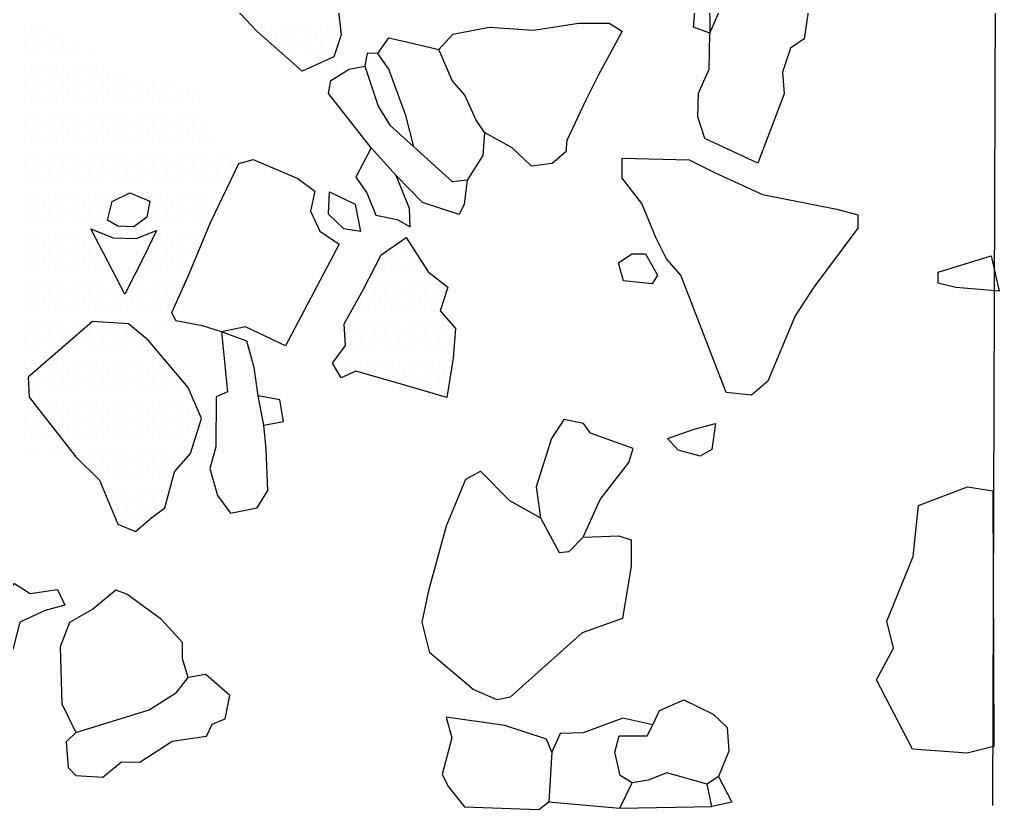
# Model space of a CAD drawing. Header units: metres. Extents: x 1.06 to 3.38, y -16.6 to -13.18.
# Drawn here: x 2.088 to 3.331, y -16.605 to -15.606 of the extents above; entities that cross this region are included whole.
import ezdxf

# ---------------------------------------------------------------- set-up
doc = ezdxf.new("R2010")
doc.units = ezdxf.units.M
doc.header["$LTSCALE"] = 25
doc.header["$MEASUREMENT"] = 0
doc.linetypes.add('STRICHPUNKTX2', pattern=[2, 1, -0.5, 0, -0.5])
doc.layers.get('0').update_dxf_attribs({"linetype": 'CONTINUOUS'})
for name, color, linetype in [('GRABUNGSGRENZE', 3, 'STRICHPUNKTX2'), ('STEINE', 4, 'CONTINUOUS'), ('STEINESCHRAFF', 4, 'CONTINUOUS')]:
    doc.layers.add(name, color=color, linetype=linetype)

# ---------------------------------------------------------------- blocks, each defined once
blk = doc.blocks.new('*X1')
at = {"color": 0}
for p, q in [((209.375, -1561.25), (209.375, -1561.25)), ((210.625, -1561.25), (210.625, -1561.25)), ((211.875, -1561.25), (211.875, -1561.25)), ((210, -1562.5), (210, -1562.5)), ((211.25, -1562.5), (211.25, -1562.5)), ((212.5, -1562.5), (212.5, -1562.5)), ((213.75, -1562.5), (213.75, -1562.5)), ((209.375, -1563.75), (209.375, -1563.75)), ((210.625, -1563.75), (210.625, -1563.75)), ((211.875, -1563.75), (211.875, -1563.75)), ((213.125, -1563.75), (213.125, -1563.75)), ((214.375, -1563.75), (214.375, -1563.75)), ((215.625, -1563.75), (215.625, -1563.75)), ((210, -1565), (210, -1565)), ((211.25, -1565), (211.25, -1565)), ((212.5, -1565), (212.5, -1565)), ((213.75, -1565), (213.75, -1565)), ((215, -1565), (215, -1565)), ((216.25, -1565), (216.25, -1565)), ((217.5, -1565), (217.5, -1565)), ((209.375, -1566.25), (209.375, -1566.25)), ((210.625, -1566.25), (210.625, -1566.25)), ((211.875, -1566.25), (211.875, -1566.25)), ((213.125, -1566.25), (213.125, -1566.25)), ((214.375, -1566.25), (214.375, -1566.25)), ((215.625, -1566.25), (215.625, -1566.25)), ((216.875, -1566.25), (216.875, -1566.25)), ((218.125, -1566.25), (218.125, -1566.25)), ((219.375, -1566.25), (219.375, -1566.25)), ((210, -1567.5), (210, -1567.5)), ((211.25, -1567.5), (211.25, -1567.5)), ((212.5, -1567.5), (212.5, -1567.5)), ((213.75, -1567.5), (213.75, -1567.5)), ((215, -1567.5), (215, -1567.5)), ((216.25, -1567.5), (216.25, -1567.5)), ((217.5, -1567.5), (217.5, -1567.5)), ((218.75, -1567.5), (218.75, -1567.5)), ((220, -1567.5), (220, -1567.5)), ((221.25, -1567.5), (221.25, -1567.5)), ((222.5, -1567.5), (222.5, -1567.5)), ((209.375, -1568.75), (209.375, -1568.75)), ((210.625, -1568.75), (210.625, -1568.75)), ((211.875, -1568.75), (211.875, -1568.75)), ((213.125, -1568.75), (213.125, -1568.75)), ((214.375, -1568.75), (214.375, -1568.75)), ((215.625, -1568.75), (215.625, -1568.75)), ((216.875, -1568.75), (216.875, -1568.75)), ((218.125, -1568.75), (218.125, -1568.75)), ((219.375, -1568.75), (219.375, -1568.75)), ((220.625, -1568.75), (220.625, -1568.75)), ((221.875, -1568.75), (221.875, -1568.75)), ((223.125, -1568.75), (223.125, -1568.75)), ((224.375, -1568.75), (224.375, -1568.75)), ((225.625, -1568.75), (225.625, -1568.75)), ((226.875, -1568.75), (226.875, -1568.75)), ((228.125, -1568.75), (228.125, -1568.75)), ((210, -1570), (210, -1570)), ((211.25, -1570), (211.25, -1570)), ((212.5, -1570), (212.5, -1570)), ((213.75, -1570), (213.75, -1570)), ((215, -1570), (215, -1570)), ((216.25, -1570), (216.25, -1570)), ((217.5, -1570), (217.5, -1570)), ((218.75, -1570), (218.75, -1570)), ((220, -1570), (220, -1570)), ((221.25, -1570), (221.25, -1570)), ((222.5, -1570), (222.5, -1570)), ((223.75, -1570), (223.75, -1570)), ((225, -1570), (225, -1570)), ((226.25, -1570), (226.25, -1570)), ((227.5, -1570), (227.5, -1570)), ((228.75, -1570), (228.75, -1570)), ((230, -1570), (230, -1570)), ((231.25, -1570), (231.25, -1570)), ((209.375, -1571.25), (209.375, -1571.25)), ((210.625, -1571.25), (210.625, -1571.25)), ((211.875, -1571.25), (211.875, -1571.25)), ((213.125, -1571.25), (213.125, -1571.25)), ((214.375, -1571.25), (214.375, -1571.25)), ((215.625, -1571.25), (215.625, -1571.25)), ((216.875, -1571.25), (216.875, -1571.25)), ((218.125, -1571.25), (218.125, -1571.25)), ((219.375, -1571.25), (219.375, -1571.25)), ((220.625, -1571.25), (220.625, -1571.25)), ((221.875, -1571.25), (221.875, -1571.25)), ((223.125, -1571.25), (223.125, -1571.25)), ((224.375, -1571.25), (224.375, -1571.25)), ((225.625, -1571.25), (225.625, -1571.25)), ((226.875, -1571.25), (226.875, -1571.25)), ((228.125, -1571.25), (228.125, -1571.25)), ((229.375, -1571.25), (229.375, -1571.25)), ((230.625, -1571.25), (230.625, -1571.25)), ((210, -1572.5), (210, -1572.5)), ((211.25, -1572.5), (211.25, -1572.5)), ((212.5, -1572.5), (212.5, -1572.5)), ((213.75, -1572.5), (213.75, -1572.5)), ((215, -1572.5), (215, -1572.5)), ((216.25, -1572.5), (216.25, -1572.5)), ((217.5, -1572.5), (217.5, -1572.5)), ((218.75, -1572.5), (218.75, -1572.5)), ((220, -1572.5), (220, -1572.5)), ((221.25, -1572.5), (221.25, -1572.5)), ((222.5, -1572.5), (222.5, -1572.5)), ((223.75, -1572.5), (223.75, -1572.5)), ((225, -1572.5), (225, -1572.5)), ((226.25, -1572.5), (226.25, -1572.5)), ((227.5, -1572.5), (227.5, -1572.5)), ((228.75, -1572.5), (228.75, -1572.5)), ((230, -1572.5), (230, -1572.5)), ((231.25, -1572.5), (231.25, -1572.5)), ((209.375, -1573.75), (209.375, -1573.75)), ((210.625, -1573.75), (210.625, -1573.75)), ((211.875, -1573.75), (211.875, -1573.75)), ((213.125, -1573.75), (213.125, -1573.75)), ((214.375, -1573.75), (214.375, -1573.75)), ((215.625, -1573.75), (215.625, -1573.75)), ((216.875, -1573.75), (216.875, -1573.75)), ((218.125, -1573.75), (218.125, -1573.75)), ((219.375, -1573.75), (219.375, -1573.75)), ((220.625, -1573.75), (220.625, -1573.75)), ((221.875, -1573.75), (221.875, -1573.75)), ((223.125, -1573.75), (223.125, -1573.75)), ((224.375, -1573.75), (224.375, -1573.75)), ((225.625, -1573.75), (225.625, -1573.75)), ((226.875, -1573.75), (226.875, -1573.75)), ((228.125, -1573.75), (228.125, -1573.75)), ((229.375, -1573.75), (229.375, -1573.75)), ((230.625, -1573.75), (230.625, -1573.75)), ((231.875, -1573.75), (231.875, -1573.75)), ((210, -1575), (210, -1575)), ((211.25, -1575), (211.25, -1575)), ((212.5, -1575), (212.5, -1575)), ((213.75, -1575), (213.75, -1575)), ((215, -1575), (215, -1575)), ((216.25, -1575), (216.25, -1575)), ((217.5, -1575), (217.5, -1575)), ((218.75, -1575), (218.75, -1575)), ((220, -1575), (220, -1575)), ((221.25, -1575), (221.25, -1575)), ((222.5, -1575), (222.5, -1575)), ((223.75, -1575), (223.75, -1575)), ((225, -1575), (225, -1575)), ((226.25, -1575), (226.25, -1575)), ((227.5, -1575), (227.5, -1575)), ((228.75, -1575), (228.75, -1575)), ((230, -1575), (230, -1575)), ((231.25, -1575), (231.25, -1575)), ((232.5, -1575), (232.5, -1575)), ((209.375, -1576.25), (209.375, -1576.25)), ((210.625, -1576.25), (210.625, -1576.25)), ((211.875, -1576.25), (211.875, -1576.25)), ((213.125, -1576.25), (213.125, -1576.25)), ((214.375, -1576.25), (214.375, -1576.25)), ((215.625, -1576.25), (215.625, -1576.25)), ((216.875, -1576.25), (216.875, -1576.25)), ((218.125, -1576.25), (218.125, -1576.25)), ((219.375, -1576.25), (219.375, -1576.25)), ((220.625, -1576.25), (220.625, -1576.25)), ((221.875, -1576.25), (221.875, -1576.25)), ((223.125, -1576.25), (223.125, -1576.25)), ((224.375, -1576.25), (224.375, -1576.25)), ((225.625, -1576.25), (225.625, -1576.25)), ((226.875, -1576.25), (226.875, -1576.25)), ((228.125, -1576.25), (228.125, -1576.25)), ((229.375, -1576.25), (229.375, -1576.25)), ((230.625, -1576.25), (230.625, -1576.25)), ((231.875, -1576.25), (231.875, -1576.25)), ((233.125, -1576.25), (233.125, -1576.25)), ((210, -1577.5), (210, -1577.5)), ((211.25, -1577.5), (211.25, -1577.5)), ((212.5, -1577.5), (212.5, -1577.5)), ((213.75, -1577.5), (213.75, -1577.5)), ((215, -1577.5), (215, -1577.5)), ((216.25, -1577.5), (216.25, -1577.5)), ((217.5, -1577.5), (217.5, -1577.5)), ((218.75, -1577.5), (218.75, -1577.5)), ((220, -1577.5), (220, -1577.5)), ((221.25, -1577.5), (221.25, -1577.5)), ((222.5, -1577.5), (222.5, -1577.5)), ((223.75, -1577.5), (223.75, -1577.5)), ((225, -1577.5), (225, -1577.5)), ((226.25, -1577.5), (226.25, -1577.5)), ((227.5, -1577.5), (227.5, -1577.5)), ((228.75, -1577.5), (228.75, -1577.5)), ((230, -1577.5), (230, -1577.5)), ((231.25, -1577.5), (231.25, -1577.5)), ((232.5, -1577.5), (232.5, -1577.5)), ((233.75, -1577.5), (233.75, -1577.5)), ((235, -1577.5), (235, -1577.5)), ((209.375, -1578.75), (209.375, -1578.75)), ((210.625, -1578.75), (210.625, -1578.75)), ((211.875, -1578.75), (211.875, -1578.75)), ((213.125, -1578.75), (213.125, -1578.75)), ((214.375, -1578.75), (214.375, -1578.75)), ((215.625, -1578.75), (215.625, -1578.75)), ((216.875, -1578.75), (216.875, -1578.75)), ((218.125, -1578.75), (218.125, -1578.75)), ((219.375, -1578.75), (219.375, -1578.75)), ((220.625, -1578.75), (220.625, -1578.75)), ((221.875, -1578.75), (221.875, -1578.75)), ((223.125, -1578.75), (223.125, -1578.75)), ((224.375, -1578.75), (224.375, -1578.75)), ((225.625, -1578.75), (225.625, -1578.75)), ((226.875, -1578.75), (226.875, -1578.75)), ((228.125, -1578.75), (228.125, -1578.75)), ((229.375, -1578.75), (229.375, -1578.75)), ((230.625, -1578.75), (230.625, -1578.75)), ((231.875, -1578.75), (231.875, -1578.75)), ((233.125, -1578.75), (233.125, -1578.75)), ((234.375, -1578.75), (234.375, -1578.75)), ((235.625, -1578.75), (235.625, -1578.75)), ((210, -1580), (210, -1580)), ((211.25, -1580), (211.25, -1580)), ((212.5, -1580), (212.5, -1580)), ((213.75, -1580), (213.75, -1580)), ((215, -1580), (215, -1580)), ((216.25, -1580), (216.25, -1580)), ((217.5, -1580), (217.5, -1580)), ((218.75, -1580), (218.75, -1580)), ((220, -1580), (220, -1580)), ((221.25, -1580), (221.25, -1580)), ((222.5, -1580), (222.5, -1580)), ((223.75, -1580), (223.75, -1580)), ((225, -1580), (225, -1580)), ((226.25, -1580), (226.25, -1580)), ((227.5, -1580), (227.5, -1580)), ((228.75, -1580), (228.75, -1580)), ((230, -1580), (230, -1580)), ((231.25, -1580), (231.25, -1580)), ((232.5, -1580), (232.5, -1580)), ((233.75, -1580), (233.75, -1580)), ((235, -1580), (235, -1580)), ((209.375, -1581.25), (209.375, -1581.25)), ((210.625, -1581.25), (210.625, -1581.25)), ((211.875, -1581.25), (211.875, -1581.25)), ((213.125, -1581.25), (213.125, -1581.25)), ((214.375, -1581.25), (214.375, -1581.25)), ((215.625, -1581.25), (215.625, -1581.25)), ((216.875, -1581.25), (216.875, -1581.25)), ((218.125, -1581.25), (218.125, -1581.25)), ((219.375, -1581.25), (219.375, -1581.25)), ((220.625, -1581.25), (220.625, -1581.25)), ((221.875, -1581.25), (221.875, -1581.25)), ((223.125, -1581.25), (223.125, -1581.25)), ((224.375, -1581.25), (224.375, -1581.25)), ((225.625, -1581.25), (225.625, -1581.25)), ((226.875, -1581.25), (226.875, -1581.25)), ((228.125, -1581.25), (228.125, -1581.25)), ((229.375, -1581.25), (229.375, -1581.25)), ((230.625, -1581.25), (230.625, -1581.25)), ((231.875, -1581.25), (231.875, -1581.25)), ((233.125, -1581.25), (233.125, -1581.25)), ((234.375, -1581.25), (234.375, -1581.25)), ((210, -1582.5), (210, -1582.5)), ((211.25, -1582.5), (211.25, -1582.5)), ((212.5, -1582.5), (212.5, -1582.5)), ((213.75, -1582.5), (213.75, -1582.5)), ((215, -1582.5), (215, -1582.5)), ((216.25, -1582.5), (216.25, -1582.5)), ((217.5, -1582.5), (217.5, -1582.5)), ((218.75, -1582.5), (218.75, -1582.5)), ((220, -1582.5), (220, -1582.5)), ((221.25, -1582.5), (221.25, -1582.5)), ((222.5, -1582.5), (222.5, -1582.5)), ((223.75, -1582.5), (223.75, -1582.5)), ((225, -1582.5), (225, -1582.5)), ((226.25, -1582.5), (226.25, -1582.5)), ((227.5, -1582.5), (227.5, -1582.5)), ((228.75, -1582.5), (228.75, -1582.5)), ((230, -1582.5), (230, -1582.5)), ((231.25, -1582.5), (231.25, -1582.5)), ((232.5, -1582.5), (232.5, -1582.5)), ((233.75, -1582.5), (233.75, -1582.5)), ((209.375, -1583.75), (209.375, -1583.75)), ((210.625, -1583.75), (210.625, -1583.75)), ((211.875, -1583.75), (211.875, -1583.75)), ((213.125, -1583.75), (213.125, -1583.75)), ((214.375, -1583.75), (214.375, -1583.75)), ((215.625, -1583.75), (215.625, -1583.75)), ((216.875, -1583.75), (216.875, -1583.75)), ((218.125, -1583.75), (218.125, -1583.75)), ((219.375, -1583.75), (219.375, -1583.75)), ((225.625, -1583.75), (225.625, -1583.75)), ((226.875, -1583.75), (226.875, -1583.75)), ((228.125, -1583.75), (228.125, -1583.75)), ((229.375, -1583.75), (229.375, -1583.75)), ((230.625, -1583.75), (230.625, -1583.75)), ((231.875, -1583.75), (231.875, -1583.75)), ((233.125, -1583.75), (233.125, -1583.75)), ((210, -1585), (210, -1585)), ((211.25, -1585), (211.25, -1585)), ((212.5, -1585), (212.5, -1585)), ((213.75, -1585), (213.75, -1585)), ((215, -1585), (215, -1585)), ((216.25, -1585), (216.25, -1585)), ((217.5, -1585), (217.5, -1585)), ((218.75, -1585), (218.75, -1585)), ((220, -1585), (220, -1585)), ((226.25, -1585), (226.25, -1585)), ((227.5, -1585), (227.5, -1585)), ((228.75, -1585), (228.75, -1585)), ((230, -1585), (230, -1585)), ((231.25, -1585), (231.25, -1585)), ((232.5, -1585), (232.5, -1585)), ((209.375, -1586.25), (209.375, -1586.25)), ((210.625, -1586.25), (210.625, -1586.25)), ((211.875, -1586.25), (211.875, -1586.25)), ((213.125, -1586.25), (213.125, -1586.25)), ((214.375, -1586.25), (214.375, -1586.25)), ((215.625, -1586.25), (215.625, -1586.25)), ((216.875, -1586.25), (216.875, -1586.25)), ((218.125, -1586.25), (218.125, -1586.25)), ((219.375, -1586.25), (219.375, -1586.25)), ((224.375, -1586.25), (224.375, -1586.25)), ((225.625, -1586.25), (225.625, -1586.25)), ((226.875, -1586.25), (226.875, -1586.25)), ((228.125, -1586.25), (228.125, -1586.25)), ((229.375, -1586.25), (229.375, -1586.25)), ((230.625, -1586.25), (230.625, -1586.25)), ((231.875, -1586.25), (231.875, -1586.25)), ((210, -1587.5), (210, -1587.5)), ((211.25, -1587.5), (211.25, -1587.5)), ((212.5, -1587.5), (212.5, -1587.5)), ((213.75, -1587.5), (213.75, -1587.5)), ((215, -1587.5), (215, -1587.5)), ((216.25, -1587.5), (216.25, -1587.5)), ((217.5, -1587.5), (217.5, -1587.5)), ((220, -1587.5), (220, -1587.5)), ((221.25, -1587.5), (221.25, -1587.5)), ((222.5, -1587.5), (222.5, -1587.5)), ((223.75, -1587.5), (223.75, -1587.5)), ((225, -1587.5), (225, -1587.5)), ((226.25, -1587.5), (226.25, -1587.5)), ((227.5, -1587.5), (227.5, -1587.5)), ((228.75, -1587.5), (228.75, -1587.5)), ((230, -1587.5), (230, -1587.5)), ((231.25, -1587.5), (231.25, -1587.5)), ((209.375, -1588.75), (209.375, -1588.75)), ((210.625, -1588.75), (210.625, -1588.75)), ((211.875, -1588.75), (211.875, -1588.75)), ((213.125, -1588.75), (213.125, -1588.75)), ((214.375, -1588.75), (214.375, -1588.75)), ((215.625, -1588.75), (215.625, -1588.75)), ((216.875, -1588.75), (216.875, -1588.75)), ((218.125, -1588.75), (218.125, -1588.75)), ((225.625, -1588.75), (225.625, -1588.75)), ((226.875, -1588.75), (226.875, -1588.75)), ((228.125, -1588.75), (228.125, -1588.75)), ((229.375, -1588.75), (229.375, -1588.75)), ((230.625, -1588.75), (230.625, -1588.75)), ((231.875, -1588.75), (231.875, -1588.75)), ((210, -1590), (210, -1590)), ((211.25, -1590), (211.25, -1590)), ((212.5, -1590), (212.5, -1590)), ((213.75, -1590), (213.75, -1590)), ((215, -1590), (215, -1590)), ((216.25, -1590), (216.25, -1590)), ((217.5, -1590), (217.5, -1590)), ((218.75, -1590), (218.75, -1590)), ((225, -1590), (225, -1590)), ((226.25, -1590), (226.25, -1590)), ((227.5, -1590), (227.5, -1590)), ((228.75, -1590), (228.75, -1590)), ((230, -1590), (230, -1590)), ((231.25, -1590), (231.25, -1590)), ((209.375, -1591.25), (209.375, -1591.25)), ((210.625, -1591.25), (210.625, -1591.25)), ((211.875, -1591.25), (211.875, -1591.25)), ((213.125, -1591.25), (213.125, -1591.25)), ((214.375, -1591.25), (214.375, -1591.25)), ((215.625, -1591.25), (215.625, -1591.25)), ((216.875, -1591.25), (216.875, -1591.25)), ((218.125, -1591.25), (218.125, -1591.25)), ((219.375, -1591.25), (219.375, -1591.25)), ((224.375, -1591.25), (224.375, -1591.25)), ((225.625, -1591.25), (225.625, -1591.25)), ((226.875, -1591.25), (226.875, -1591.25)), ((228.125, -1591.25), (228.125, -1591.25)), ((229.375, -1591.25), (229.375, -1591.25)), ((230.625, -1591.25), (230.625, -1591.25)), ((210, -1592.5), (210, -1592.5)), ((211.25, -1592.5), (211.25, -1592.5)), ((212.5, -1592.5), (212.5, -1592.5)), ((213.75, -1592.5), (213.75, -1592.5)), ((215, -1592.5), (215, -1592.5)), ((216.25, -1592.5), (216.25, -1592.5)), ((217.5, -1592.5), (217.5, -1592.5)), ((218.75, -1592.5), (218.75, -1592.5)), ((220, -1592.5), (220, -1592.5)), ((223.75, -1592.5), (223.75, -1592.5)), ((225, -1592.5), (225, -1592.5)), ((226.25, -1592.5), (226.25, -1592.5)), ((227.5, -1592.5), (227.5, -1592.5)), ((228.75, -1592.5), (228.75, -1592.5)), ((230, -1592.5), (230, -1592.5)), ((209.375, -1593.75), (209.375, -1593.75)), ((210.625, -1593.75), (210.625, -1593.75)), ((211.875, -1593.75), (211.875, -1593.75)), ((213.125, -1593.75), (213.125, -1593.75)), ((214.375, -1593.75), (214.375, -1593.75)), ((215.625, -1593.75), (215.625, -1593.75)), ((216.875, -1593.75), (216.875, -1593.75)), ((218.125, -1593.75), (218.125, -1593.75)), ((219.375, -1593.75), (219.375, -1593.75)), ((220.625, -1593.75), (220.625, -1593.75)), ((223.125, -1593.75), (223.125, -1593.75)), ((224.375, -1593.75), (224.375, -1593.75)), ((225.625, -1593.75), (225.625, -1593.75)), ((226.875, -1593.75), (226.875, -1593.75)), ((228.125, -1593.75), (228.125, -1593.75)), ((229.375, -1593.75), (229.375, -1593.75)), ((210, -1595), (210, -1595)), ((211.25, -1595), (211.25, -1595)), ((212.5, -1595), (212.5, -1595)), ((213.75, -1595), (213.75, -1595)), ((215, -1595), (215, -1595)), ((216.25, -1595), (216.25, -1595)), ((217.5, -1595), (217.5, -1595)), ((218.75, -1595), (218.75, -1595)), ((220, -1595), (220, -1595)), ((221.25, -1595), (221.25, -1595)), ((222.5, -1595), (222.5, -1595)), ((223.75, -1595), (223.75, -1595)), ((225, -1595), (225, -1595)), ((226.25, -1595), (226.25, -1595)), ((227.5, -1595), (227.5, -1595)), ((228.75, -1595), (228.75, -1595)), ((209.375, -1596.25), (209.375, -1596.25)), ((210.625, -1596.25), (210.625, -1596.25)), ((211.875, -1596.25), (211.875, -1596.25)), ((213.125, -1596.25), (213.125, -1596.25)), ((214.375, -1596.25), (214.375, -1596.25)), ((215.625, -1596.25), (215.625, -1596.25)), ((216.875, -1596.25), (216.875, -1596.25)), ((218.125, -1596.25), (218.125, -1596.25)), ((219.375, -1596.25), (219.375, -1596.25)), ((220.625, -1596.25), (220.625, -1596.25)), ((221.875, -1596.25), (221.875, -1596.25)), ((223.125, -1596.25), (223.125, -1596.25)), ((224.375, -1596.25), (224.375, -1596.25)), ((225.625, -1596.25), (225.625, -1596.25)), ((226.875, -1596.25), (226.875, -1596.25)), ((228.125, -1596.25), (228.125, -1596.25)), ((210, -1597.5), (210, -1597.5)), ((211.25, -1597.5), (211.25, -1597.5)), ((212.5, -1597.5), (212.5, -1597.5)), ((213.75, -1597.5), (213.75, -1597.5)), ((215, -1597.5), (215, -1597.5)), ((216.25, -1597.5), (216.25, -1597.5)), ((217.5, -1597.5), (217.5, -1597.5)), ((218.75, -1597.5), (218.75, -1597.5)), ((220, -1597.5), (220, -1597.5)), ((221.25, -1597.5), (221.25, -1597.5)), ((222.5, -1597.5), (222.5, -1597.5)), ((223.75, -1597.5), (223.75, -1597.5)), ((225, -1597.5), (225, -1597.5)), ((226.25, -1597.5), (226.25, -1597.5)), ((227.5, -1597.5), (227.5, -1597.5)), ((209.375, -1598.75), (209.375, -1598.75)), ((210.625, -1598.75), (210.625, -1598.75)), ((211.875, -1598.75), (211.875, -1598.75)), ((213.125, -1598.75), (213.125, -1598.75)), ((214.375, -1598.75), (214.375, -1598.75)), ((215.625, -1598.75), (215.625, -1598.75)), ((216.875, -1598.75), (216.875, -1598.75)), ((218.125, -1598.75), (218.125, -1598.75)), ((219.375, -1598.75), (219.375, -1598.75)), ((220.625, -1598.75), (220.625, -1598.75)), ((221.875, -1598.75), (221.875, -1598.75)), ((223.125, -1598.75), (223.125, -1598.75)), ((224.375, -1598.75), (224.375, -1598.75)), ((225.625, -1598.75), (225.625, -1598.75)), ((226.875, -1598.75), (226.875, -1598.75)), ((228.125, -1598.75), (228.125, -1598.75)), ((210, -1600), (210, -1600)), ((211.25, -1600), (211.25, -1600)), ((212.5, -1600), (212.5, -1600)), ((213.75, -1600), (213.75, -1600)), ((215, -1600), (215, -1600)), ((216.25, -1600), (216.25, -1600)), ((223.75, -1600), (223.75, -1600)), ((225, -1600), (225, -1600)), ((226.25, -1600), (226.25, -1600)), ((209.375, -1601.25), (209.375, -1601.25)), ((210.625, -1601.25), (210.625, -1601.25)), ((211.875, -1601.25), (211.875, -1601.25)), ((213.125, -1601.25), (213.125, -1601.25)), ((214.375, -1601.25), (214.375, -1601.25)), ((210, -1602.5), (210, -1602.5)), ((211.25, -1602.5), (211.25, -1602.5)), ((212.5, -1602.5), (212.5, -1602.5)), ((209.375, -1603.75), (209.375, -1603.75)), ((210.625, -1603.75), (210.625, -1603.75)), ((211.875, -1603.75), (211.875, -1603.75)), ((210, -1605), (210, -1605)), ((209.375, -1606.25), (209.375, -1606.25)), ((209.375, -1608.75), (209.375, -1608.75)), ((210, -1610), (210, -1610)), ((211.25, -1610), (211.25, -1610)), ((209.375, -1611.25), (209.375, -1611.25)), ((210.625, -1611.25), (210.625, -1611.25)), ((211.875, -1611.25), (211.875, -1611.25)), ((210, -1612.5), (210, -1612.5)), ((211.25, -1612.5), (211.25, -1612.5)), ((212.5, -1612.5), (212.5, -1612.5)), ((209.375, -1613.75), (209.375, -1613.75)), ((210.625, -1613.75), (210.625, -1613.75)), ((211.875, -1613.75), (211.875, -1613.75)), ((213.125, -1613.75), (213.125, -1613.75)), ((210, -1615), (210, -1615)), ((211.25, -1615), (211.25, -1615)), ((212.5, -1615), (212.5, -1615)), ((213.75, -1615), (213.75, -1615)), ((215, -1615), (215, -1615))]:
    blk.add_line(p, q, dxfattribs=at)
blk = doc.blocks.new('*X2')
at = {"color": 0}
for p, q in [((238.125, -1561.25), (238.125, -1561.25)), ((239.375, -1561.25), (239.375, -1561.25)), ((240.625, -1561.25), (240.625, -1561.25)), ((241.875, -1561.25), (241.875, -1561.25)), ((243.125, -1561.25), (243.125, -1561.25)), ((244.375, -1561.25), (244.375, -1561.25)), ((245.625, -1561.25), (245.625, -1561.25)), ((246.875, -1561.25), (246.875, -1561.25)), ((248.125, -1561.25), (248.125, -1561.25)), ((240, -1562.5), (240, -1562.5)), ((241.25, -1562.5), (241.25, -1562.5)), ((242.5, -1562.5), (242.5, -1562.5)), ((243.75, -1562.5), (243.75, -1562.5)), ((245, -1562.5), (245, -1562.5)), ((246.25, -1562.5), (246.25, -1562.5)), ((247.5, -1562.5), (247.5, -1562.5)), ((248.75, -1562.5), (248.75, -1562.5)), ((241.875, -1563.75), (241.875, -1563.75)), ((243.125, -1563.75), (243.125, -1563.75)), ((244.375, -1563.75), (244.375, -1563.75)), ((245.625, -1563.75), (245.625, -1563.75)), ((246.875, -1563.75), (246.875, -1563.75)), ((248.125, -1563.75), (248.125, -1563.75)), ((242.5, -1565), (242.5, -1565)), ((243.75, -1565), (243.75, -1565)), ((245, -1565), (245, -1565)), ((246.25, -1565), (246.25, -1565)), ((247.5, -1565), (247.5, -1565)), ((244.375, -1566.25), (244.375, -1566.25)), ((245.625, -1566.25), (245.625, -1566.25)), ((256.25, -1590), (256.25, -1590)), ((257.5, -1590), (257.5, -1590)), ((258.75, -1590), (258.75, -1590)), ((254.375, -1591.25), (254.375, -1591.25)), ((255.625, -1591.25), (255.625, -1591.25)), ((256.875, -1591.25), (256.875, -1591.25)), ((258.125, -1591.25), (258.125, -1591.25)), ((259.375, -1591.25), (259.375, -1591.25)), ((253.75, -1592.5), (253.75, -1592.5)), ((255, -1592.5), (255, -1592.5)), ((256.25, -1592.5), (256.25, -1592.5)), ((257.5, -1592.5), (257.5, -1592.5)), ((258.75, -1592.5), (258.75, -1592.5)), ((260, -1592.5), (260, -1592.5)), ((253.125, -1593.75), (253.125, -1593.75)), ((254.375, -1593.75), (254.375, -1593.75)), ((255.625, -1593.75), (255.625, -1593.75)), ((256.875, -1593.75), (256.875, -1593.75)), ((258.125, -1593.75), (258.125, -1593.75)), ((259.375, -1593.75), (259.375, -1593.75)), ((260.625, -1593.75), (260.625, -1593.75)), ((261.875, -1593.75), (261.875, -1593.75)), ((252.5, -1595), (252.5, -1595)), ((253.75, -1595), (253.75, -1595)), ((255, -1595), (255, -1595)), ((256.25, -1595), (256.25, -1595)), ((257.5, -1595), (257.5, -1595)), ((258.75, -1595), (258.75, -1595)), ((260, -1595), (260, -1595)), ((261.25, -1595), (261.25, -1595)), ((262.5, -1595), (262.5, -1595)), ((251.875, -1596.25), (251.875, -1596.25)), ((253.125, -1596.25), (253.125, -1596.25)), ((254.375, -1596.25), (254.375, -1596.25)), ((255.625, -1596.25), (255.625, -1596.25)), ((256.875, -1596.25), (256.875, -1596.25)), ((258.125, -1596.25), (258.125, -1596.25)), ((259.375, -1596.25), (259.375, -1596.25)), ((260.625, -1596.25), (260.625, -1596.25)), ((261.875, -1596.25), (261.875, -1596.25)), ((251.25, -1597.5), (251.25, -1597.5)), ((252.5, -1597.5), (252.5, -1597.5)), ((253.75, -1597.5), (253.75, -1597.5)), ((255, -1597.5), (255, -1597.5)), ((256.25, -1597.5), (256.25, -1597.5)), ((257.5, -1597.5), (257.5, -1597.5)), ((258.75, -1597.5), (258.75, -1597.5)), ((260, -1597.5), (260, -1597.5)), ((261.25, -1597.5), (261.25, -1597.5)), ((250.625, -1598.75), (250.625, -1598.75)), ((251.875, -1598.75), (251.875, -1598.75)), ((253.125, -1598.75), (253.125, -1598.75)), ((254.375, -1598.75), (254.375, -1598.75)), ((255.625, -1598.75), (255.625, -1598.75)), ((256.875, -1598.75), (256.875, -1598.75)), ((258.125, -1598.75), (258.125, -1598.75)), ((259.375, -1598.75), (259.375, -1598.75)), ((260.625, -1598.75), (260.625, -1598.75)), ((261.875, -1598.75), (261.875, -1598.75)), ((217.5, -1600), (217.5, -1600)), ((218.75, -1600), (218.75, -1600)), ((220, -1600), (220, -1600)), ((221.25, -1600), (221.25, -1600)), ((222.5, -1600), (222.5, -1600)), ((250, -1600), (250, -1600)), ((251.25, -1600), (251.25, -1600)), ((252.5, -1600), (252.5, -1600)), ((253.75, -1600), (253.75, -1600)), ((255, -1600), (255, -1600)), ((256.25, -1600), (256.25, -1600)), ((257.5, -1600), (257.5, -1600)), ((258.75, -1600), (258.75, -1600)), ((260, -1600), (260, -1600)), ((261.25, -1600), (261.25, -1600)), ((262.5, -1600), (262.5, -1600)), ((263.75, -1600), (263.75, -1600)), ((215.625, -1601.25), (215.625, -1601.25)), ((216.875, -1601.25), (216.875, -1601.25)), ((218.125, -1601.25), (218.125, -1601.25)), ((219.375, -1601.25), (219.375, -1601.25)), ((220.625, -1601.25), (220.625, -1601.25)), ((221.875, -1601.25), (221.875, -1601.25)), ((223.125, -1601.25), (223.125, -1601.25)), ((224.375, -1601.25), (224.375, -1601.25)), ((250.625, -1601.25), (250.625, -1601.25)), ((251.875, -1601.25), (251.875, -1601.25)), ((253.125, -1601.25), (253.125, -1601.25)), ((254.375, -1601.25), (254.375, -1601.25)), ((255.625, -1601.25), (255.625, -1601.25)), ((256.875, -1601.25), (256.875, -1601.25)), ((258.125, -1601.25), (258.125, -1601.25)), ((259.375, -1601.25), (259.375, -1601.25)), ((260.625, -1601.25), (260.625, -1601.25)), ((261.875, -1601.25), (261.875, -1601.25)), ((263.125, -1601.25), (263.125, -1601.25)), ((213.75, -1602.5), (213.75, -1602.5)), ((215, -1602.5), (215, -1602.5)), ((216.25, -1602.5), (216.25, -1602.5)), ((217.5, -1602.5), (217.5, -1602.5)), ((218.75, -1602.5), (218.75, -1602.5)), ((220, -1602.5), (220, -1602.5)), ((221.25, -1602.5), (221.25, -1602.5)), ((222.5, -1602.5), (222.5, -1602.5)), ((223.75, -1602.5), (223.75, -1602.5)), ((225, -1602.5), (225, -1602.5)), ((250, -1602.5), (250, -1602.5)), ((251.25, -1602.5), (251.25, -1602.5)), ((252.5, -1602.5), (252.5, -1602.5)), ((253.75, -1602.5), (253.75, -1602.5)), ((255, -1602.5), (255, -1602.5)), ((256.25, -1602.5), (256.25, -1602.5)), ((257.5, -1602.5), (257.5, -1602.5)), ((258.75, -1602.5), (258.75, -1602.5)), ((260, -1602.5), (260, -1602.5)), ((261.25, -1602.5), (261.25, -1602.5)), ((262.5, -1602.5), (262.5, -1602.5)), ((213.125, -1603.75), (213.125, -1603.75)), ((214.375, -1603.75), (214.375, -1603.75)), ((215.625, -1603.75), (215.625, -1603.75)), ((216.875, -1603.75), (216.875, -1603.75)), ((218.125, -1603.75), (218.125, -1603.75)), ((219.375, -1603.75), (219.375, -1603.75)), ((220.625, -1603.75), (220.625, -1603.75)), ((221.875, -1603.75), (221.875, -1603.75)), ((223.125, -1603.75), (223.125, -1603.75)), ((224.375, -1603.75), (224.375, -1603.75)), ((225.625, -1603.75), (225.625, -1603.75)), ((226.875, -1603.75), (226.875, -1603.75)), ((249.375, -1603.75), (249.375, -1603.75)), ((250.625, -1603.75), (250.625, -1603.75)), ((251.875, -1603.75), (251.875, -1603.75)), ((253.125, -1603.75), (253.125, -1603.75)), ((254.375, -1603.75), (254.375, -1603.75)), ((255.625, -1603.75), (255.625, -1603.75)), ((256.875, -1603.75), (256.875, -1603.75)), ((258.125, -1603.75), (258.125, -1603.75)), ((259.375, -1603.75), (259.375, -1603.75)), ((260.625, -1603.75), (260.625, -1603.75)), ((261.875, -1603.75), (261.875, -1603.75)), ((263.125, -1603.75), (263.125, -1603.75)), ((211.25, -1605), (211.25, -1605)), ((212.5, -1605), (212.5, -1605)), ((213.75, -1605), (213.75, -1605)), ((215, -1605), (215, -1605)), ((216.25, -1605), (216.25, -1605)), ((217.5, -1605), (217.5, -1605)), ((218.75, -1605), (218.75, -1605)), ((220, -1605), (220, -1605)), ((221.25, -1605), (221.25, -1605)), ((222.5, -1605), (222.5, -1605)), ((223.75, -1605), (223.75, -1605)), ((225, -1605), (225, -1605)), ((226.25, -1605), (226.25, -1605)), ((227.5, -1605), (227.5, -1605)), ((250, -1605), (250, -1605)), ((251.25, -1605), (251.25, -1605)), ((252.5, -1605), (252.5, -1605)), ((253.75, -1605), (253.75, -1605)), ((255, -1605), (255, -1605)), ((256.25, -1605), (256.25, -1605)), ((257.5, -1605), (257.5, -1605)), ((258.75, -1605), (258.75, -1605)), ((260, -1605), (260, -1605)), ((261.25, -1605), (261.25, -1605)), ((262.5, -1605), (262.5, -1605)), ((210.625, -1606.25), (210.625, -1606.25)), ((211.875, -1606.25), (211.875, -1606.25)), ((213.125, -1606.25), (213.125, -1606.25)), ((214.375, -1606.25), (214.375, -1606.25)), ((215.625, -1606.25), (215.625, -1606.25)), ((216.875, -1606.25), (216.875, -1606.25)), ((218.125, -1606.25), (218.125, -1606.25)), ((219.375, -1606.25), (219.375, -1606.25)), ((220.625, -1606.25), (220.625, -1606.25)), ((221.875, -1606.25), (221.875, -1606.25)), ((223.125, -1606.25), (223.125, -1606.25)), ((224.375, -1606.25), (224.375, -1606.25)), ((225.625, -1606.25), (225.625, -1606.25)), ((226.875, -1606.25), (226.875, -1606.25)), ((228.125, -1606.25), (228.125, -1606.25)), ((255.625, -1606.25), (255.625, -1606.25)), ((256.875, -1606.25), (256.875, -1606.25)), ((258.125, -1606.25), (258.125, -1606.25)), ((259.375, -1606.25), (259.375, -1606.25)), ((260.625, -1606.25), (260.625, -1606.25)), ((261.875, -1606.25), (261.875, -1606.25)), ((263.125, -1606.25), (263.125, -1606.25)), ((210, -1607.5), (210, -1607.5)), ((211.25, -1607.5), (211.25, -1607.5)), ((212.5, -1607.5), (212.5, -1607.5)), ((213.75, -1607.5), (213.75, -1607.5)), ((215, -1607.5), (215, -1607.5)), ((216.25, -1607.5), (216.25, -1607.5)), ((217.5, -1607.5), (217.5, -1607.5)), ((218.75, -1607.5), (218.75, -1607.5)), ((220, -1607.5), (220, -1607.5)), ((221.25, -1607.5), (221.25, -1607.5)), ((222.5, -1607.5), (222.5, -1607.5)), ((223.75, -1607.5), (223.75, -1607.5)), ((225, -1607.5), (225, -1607.5)), ((226.25, -1607.5), (226.25, -1607.5)), ((227.5, -1607.5), (227.5, -1607.5)), ((228.75, -1607.5), (228.75, -1607.5)), ((230, -1607.5), (230, -1607.5)), ((260, -1607.5), (260, -1607.5)), ((261.25, -1607.5), (261.25, -1607.5)), ((262.5, -1607.5), (262.5, -1607.5)), ((210.625, -1608.75), (210.625, -1608.75)), ((211.875, -1608.75), (211.875, -1608.75)), ((213.125, -1608.75), (213.125, -1608.75)), ((214.375, -1608.75), (214.375, -1608.75)), ((215.625, -1608.75), (215.625, -1608.75)), ((216.875, -1608.75), (216.875, -1608.75)), ((218.125, -1608.75), (218.125, -1608.75)), ((219.375, -1608.75), (219.375, -1608.75)), ((220.625, -1608.75), (220.625, -1608.75)), ((221.875, -1608.75), (221.875, -1608.75)), ((223.125, -1608.75), (223.125, -1608.75)), ((224.375, -1608.75), (224.375, -1608.75)), ((225.625, -1608.75), (225.625, -1608.75)), ((226.875, -1608.75), (226.875, -1608.75)), ((228.125, -1608.75), (228.125, -1608.75)), ((229.375, -1608.75), (229.375, -1608.75)), ((230.625, -1608.75), (230.625, -1608.75)), ((212.5, -1610), (212.5, -1610)), ((213.75, -1610), (213.75, -1610)), ((215, -1610), (215, -1610)), ((216.25, -1610), (216.25, -1610)), ((217.5, -1610), (217.5, -1610)), ((218.75, -1610), (218.75, -1610)), ((220, -1610), (220, -1610)), ((221.25, -1610), (221.25, -1610)), ((222.5, -1610), (222.5, -1610)), ((223.75, -1610), (223.75, -1610)), ((225, -1610), (225, -1610)), ((226.25, -1610), (226.25, -1610)), ((227.5, -1610), (227.5, -1610)), ((228.75, -1610), (228.75, -1610)), ((230, -1610), (230, -1610)), ((231.25, -1610), (231.25, -1610)), ((213.125, -1611.25), (213.125, -1611.25)), ((214.375, -1611.25), (214.375, -1611.25)), ((215.625, -1611.25), (215.625, -1611.25)), ((216.875, -1611.25), (216.875, -1611.25)), ((218.125, -1611.25), (218.125, -1611.25)), ((219.375, -1611.25), (219.375, -1611.25)), ((220.625, -1611.25), (220.625, -1611.25)), ((221.875, -1611.25), (221.875, -1611.25)), ((223.125, -1611.25), (223.125, -1611.25)), ((224.375, -1611.25), (224.375, -1611.25)), ((225.625, -1611.25), (225.625, -1611.25)), ((226.875, -1611.25), (226.875, -1611.25)), ((228.125, -1611.25), (228.125, -1611.25)), ((229.375, -1611.25), (229.375, -1611.25)), ((230.625, -1611.25), (230.625, -1611.25)), ((213.75, -1612.5), (213.75, -1612.5)), ((215, -1612.5), (215, -1612.5)), ((216.25, -1612.5), (216.25, -1612.5)), ((217.5, -1612.5), (217.5, -1612.5)), ((218.75, -1612.5), (218.75, -1612.5)), ((220, -1612.5), (220, -1612.5)), ((221.25, -1612.5), (221.25, -1612.5)), ((222.5, -1612.5), (222.5, -1612.5)), ((223.75, -1612.5), (223.75, -1612.5)), ((225, -1612.5), (225, -1612.5)), ((226.25, -1612.5), (226.25, -1612.5)), ((227.5, -1612.5), (227.5, -1612.5)), ((228.75, -1612.5), (228.75, -1612.5)), ((230, -1612.5), (230, -1612.5)), ((231.25, -1612.5), (231.25, -1612.5)), ((214.375, -1613.75), (214.375, -1613.75)), ((215.625, -1613.75), (215.625, -1613.75)), ((216.875, -1613.75), (216.875, -1613.75)), ((218.125, -1613.75), (218.125, -1613.75)), ((219.375, -1613.75), (219.375, -1613.75)), ((220.625, -1613.75), (220.625, -1613.75)), ((221.875, -1613.75), (221.875, -1613.75)), ((223.125, -1613.75), (223.125, -1613.75)), ((224.375, -1613.75), (224.375, -1613.75)), ((225.625, -1613.75), (225.625, -1613.75)), ((226.875, -1613.75), (226.875, -1613.75)), ((228.125, -1613.75), (228.125, -1613.75)), ((229.375, -1613.75), (229.375, -1613.75)), ((230.625, -1613.75), (230.625, -1613.75)), ((216.25, -1615), (216.25, -1615)), ((217.5, -1615), (217.5, -1615)), ((218.75, -1615), (218.75, -1615)), ((220, -1615), (220, -1615)), ((221.25, -1615), (221.25, -1615)), ((222.5, -1615), (222.5, -1615)), ((223.75, -1615), (223.75, -1615)), ((225, -1615), (225, -1615)), ((226.25, -1615), (226.25, -1615)), ((227.5, -1615), (227.5, -1615)), ((228.75, -1615), (228.75, -1615)), ((230, -1615), (230, -1615)), ((216.875, -1616.25), (216.875, -1616.25)), ((218.125, -1616.25), (218.125, -1616.25)), ((219.375, -1616.25), (219.375, -1616.25)), ((220.625, -1616.25), (220.625, -1616.25)), ((221.875, -1616.25), (221.875, -1616.25)), ((223.125, -1616.25), (223.125, -1616.25)), ((224.375, -1616.25), (224.375, -1616.25)), ((225.625, -1616.25), (225.625, -1616.25)), ((226.875, -1616.25), (226.875, -1616.25)), ((228.125, -1616.25), (228.125, -1616.25)), ((229.375, -1616.25), (229.375, -1616.25)), ((218.75, -1617.5), (218.75, -1617.5)), ((220, -1617.5), (220, -1617.5)), ((221.25, -1617.5), (221.25, -1617.5)), ((222.5, -1617.5), (222.5, -1617.5)), ((223.75, -1617.5), (223.75, -1617.5)), ((225, -1617.5), (225, -1617.5)), ((226.25, -1617.5), (226.25, -1617.5)), ((227.5, -1617.5), (227.5, -1617.5)), ((219.375, -1618.75), (219.375, -1618.75)), ((220.625, -1618.75), (220.625, -1618.75)), ((221.875, -1618.75), (221.875, -1618.75)), ((223.125, -1618.75), (223.125, -1618.75)), ((224.375, -1618.75), (224.375, -1618.75)), ((225.625, -1618.75), (225.625, -1618.75)), ((226.875, -1618.75), (226.875, -1618.75)), ((228.125, -1618.75), (228.125, -1618.75)), ((220, -1620), (220, -1620)), ((221.25, -1620), (221.25, -1620)), ((222.5, -1620), (222.5, -1620)), ((223.75, -1620), (223.75, -1620)), ((225, -1620), (225, -1620)), ((226.25, -1620), (226.25, -1620)), ((227.5, -1620), (227.5, -1620)), ((220.625, -1621.25), (220.625, -1621.25)), ((221.875, -1621.25), (221.875, -1621.25)), ((223.125, -1621.25), (223.125, -1621.25)), ((224.375, -1621.25), (224.375, -1621.25)), ((225.625, -1621.25), (225.625, -1621.25)), ((226.875, -1621.25), (226.875, -1621.25)), ((221.25, -1622.5), (221.25, -1622.5)), ((222.5, -1622.5), (222.5, -1622.5)), ((223.75, -1622.5), (223.75, -1622.5)), ((225, -1622.5), (225, -1622.5)), ((226.25, -1622.5), (226.25, -1622.5)), ((221.875, -1623.75), (221.875, -1623.75)), ((223.125, -1623.75), (223.125, -1623.75)), ((224.375, -1623.75), (224.375, -1623.75)), ((223.75, -1625), (223.75, -1625))]:
    blk.add_line(p, q, dxfattribs=at)

msp = doc.modelspace()

# ---------------------------------------------------------------- linework, layer by layer
at = {"layer": 'GRABUNGSGRENZE', "flags": 128}
msp.add_lwpolyline([(3.3185, -16.5999), (3.3306, -13.1973), (1.4926, -13.1771)], dxfattribs=at)
at = {"layer": 'STEINE'}
for points in [[(2.4908, -15.5915), (2.4948, -15.6252), (2.4852, -15.6532), (2.4455, -15.6715), (2.3879, -15.6206), (2.3395, -15.5687), (2.3252, -15.5636), (2.2763, -15.5138), (2.2564, -15.4756), (2.289, -15.4343), (2.3058, -15.4078), (2.3246, -15.3986), (2.3542, -15.4302), (2.3914, -15.4597), (2.4235, -15.5086), (2.4418, -15.5361), (2.4627, -15.5513), (2.4908, -15.5915)], [(3.0216, -15.7878), (2.9543, -15.7563), (2.9456, -15.7293), (2.9466, -15.6992), (2.9599, -15.6687), (2.9609, -15.6233), (2.9746, -15.5912), (2.9812, -15.5444), (3.0061, -15.4751), (3.0341, -15.4741), (3.0754, -15.4919), (3.0902, -15.5321), (3.0729, -15.582), (3.0851, -15.5963), (3.08, -15.6304), (3.0627, -15.6421), (3.0526, -15.6727), (3.0546, -15.7002), (3.0216, -15.7878)], [(2.945, -15.5566), (2.946, -15.5332), (2.9598, -15.5317), (2.9609, -15.6233), (2.94, -15.6157), (2.945, -15.5566)], [(2.7353, -15.7915), (2.7109, -15.7681), (2.6757, -15.7488), (2.665, -15.7325), (2.6512, -15.7015), (2.6349, -15.6831), (2.6181, -15.6439), (2.6359, -15.6246), (2.6818, -15.6159), (2.7378, -15.6194), (2.7948, -15.6107), (2.8335, -15.6107), (2.8498, -15.6209), (2.8198, -15.6769), (2.8035, -15.709), (2.7801, -15.7589), (2.7786, -15.7732), (2.7613, -15.788), (2.7353, -15.7915)], [(2.6757, -15.7488), (2.6737, -15.7778), (2.6539, -15.8094), (2.6355, -15.8115), (2.5866, -15.7672), (2.5764, -15.7275), (2.555, -15.6689), (2.5412, -15.6491), (2.5549, -15.6292), (2.586, -15.6363), (2.6181, -15.6439)], [(2.5412, -15.6491), (2.5275, -15.6486), (2.5244, -15.6649), (2.5413, -15.7158), (2.556, -15.7397), (2.5866, -15.7672)], [(2.6539, -15.8094), (2.6503, -15.8395), (2.6437, -15.8527), (2.5973, -15.8375), (2.5642, -15.8034), (2.5326, -15.7682), (2.4786, -15.6995), (2.4816, -15.6832), (2.5046, -15.669), (2.5244, -15.6649)], [(2.5326, -15.7682), (2.5133, -15.8054), (2.5271, -15.8253), (2.5383, -15.8533), (2.5653, -15.8589), (2.5821, -15.868), (2.5811, -15.8451), (2.5642, -15.8034)], [(2.4243, -16.0189), (2.3739, -15.9945), (2.3433, -16.0011), (2.3194, -15.9935), (2.2858, -15.9869), (2.2807, -15.9767), (2.3015, -15.9298), (2.3295, -15.8626), (2.3651, -15.7882), (2.3834, -15.7831), (2.44, -15.807), (2.4614, -15.8233), (2.4558, -15.8483), (2.4675, -15.8737), (2.492, -15.89), (2.492, -15.89), (2.4243, -16.0189)], [(2.9239, -15.9294), (2.906, -15.9086), (2.8923, -15.8816), (2.8749, -15.8388), (2.8499, -15.8068), (2.8499, -15.7813), (2.9345, -15.7833), (2.9666, -15.7995), (3.0272, -15.8275), (3.1214, -15.8458), (3.1479, -15.8529), (3.1479, -15.8697), (3.0924, -15.9446), (3.0685, -15.9808), (3.034, -16.0633), (3.0136, -16.0812), (2.9815, -16.0776), (2.9239, -15.9294)], [(2.1991, -15.8596), (2.2052, -15.8362), (2.2276, -15.825), (2.2526, -15.8356), (2.249, -15.856), (2.2327, -15.8683), (2.2123, -15.8672), (2.1991, -15.8596)], [(2.5189, -15.8742), (2.4981, -15.8706), (2.4787, -15.8523), (2.4797, -15.8238), (2.5123, -15.8396), (2.5189, -15.8742)], [(2.2211, -15.9533), (2.1782, -15.8708), (2.2062, -15.882), (2.2353, -15.883), (2.2612, -15.8728), (2.2455, -15.9054), (2.2211, -15.9533)], [(2.4946, -16.0591), (2.4839, -16.0407), (2.5002, -16.0183), (2.4986, -15.9908), (2.5226, -15.948), (2.5454, -15.9037), (2.577, -15.8818), (2.6045, -15.9251), (2.6295, -15.9444), (2.6198, -15.9745), (2.6392, -15.9969), (2.6362, -16.0345), (2.6281, -16.0839), (2.5792, -16.0697), (2.5134, -16.0509), (2.4946, -16.0591)], [(2.8515, -15.9366), (2.8454, -15.9137), (2.8622, -15.9025), (2.8795, -15.9025), (2.8948, -15.9295), (2.8877, -15.9402), (2.8515, -15.9366)], [(3.3267, -15.9496), (3.2717, -15.945), (3.2493, -15.9394), (3.2493, -15.9257), (3.3165, -15.9048), (3.3267, -15.9496)], [(2.2506, -16.0114), (2.2257, -15.991), (2.1803, -15.988), (2.0989, -16.0583), (2.1004, -16.0838), (2.159, -16.1591), (2.1891, -16.1886), (2.2121, -16.2441), (2.2345, -16.2533), (2.2554, -16.236), (2.2716, -16.2237), (2.2838, -16.1779), (2.3042, -16.1549), (2.3179, -16.1106), (2.3011, -16.0714), (2.2506, -16.0114)], [(2.3433, -16.0011), (2.351, -16.077), (2.3367, -16.0831), (2.3363, -16.1463), (2.3287, -16.1738), (2.3384, -16.2079), (2.3547, -16.2303), (2.3883, -16.2236), (2.402, -16.2017), (2.3999, -16.1493), (2.3969, -16.1192), (2.3897, -16.0821), (2.3846, -16.0459), (2.3754, -16.0128), (2.3433, -16.0011)], [(2.3969, -16.1192), (2.4218, -16.1146), (2.4172, -16.0871), (2.3897, -16.0821)], [(2.8008, -16.2606), (2.8222, -16.2132), (2.8583, -16.1663), (2.8639, -16.1485), (2.8099, -16.1292), (2.8012, -16.1169), (2.7763, -16.1119), (2.7605, -16.1358), (2.7412, -16.1969), (2.7468, -16.2362)], [(2.9072, -16.1357), (2.9408, -16.124), (2.9678, -16.1168), (2.9678, -16.1168), (2.9632, -16.1499), (2.9485, -16.1581), (2.9209, -16.1505), (2.9072, -16.1357)], [(2.692, -16.4664), (2.6614, -16.4532), (2.6069, -16.4069), (2.5972, -16.3682), (2.6058, -16.3264), (2.6277, -16.2464), (2.6521, -16.1873), (2.6709, -16.1771), (2.7076, -16.2143), (2.7468, -16.2362), (2.7703, -16.2799), (2.783, -16.2789), (2.8008, -16.2606), (2.8456, -16.259), (2.8614, -16.2641), (2.8615, -16.2972), (2.8503, -16.3634), (2.7994, -16.3818), (2.7083, -16.4628), (2.692, -16.4664)], [(3.32, -16.5256), (3.2863, -16.5337), (3.2171, -16.5287), (3.2171, -16.5287), (3.1717, -16.4411), (3.1931, -16.4009), (3.1844, -16.3668), (3.2179, -16.2853), (3.2245, -16.2206), (3.2866, -16.1971), (3.3187, -16.2022), (3.32, -16.5256)], [(2.0477, -16.4418), (2.0212, -16.4327), (1.9769, -16.3986), (1.9779, -16.3818), (2.0074, -16.3665), (2.0675, -16.3374), (2.0817, -16.3191), (2.1016, -16.3318), (2.1362, -16.3267), (2.1454, -16.3465), (2.1205, -16.3532), (2.0884, -16.368), (2.0798, -16.4011), (2.0579, -16.4378), (2.0477, -16.4418)], [(2.1593, -16.5075), (2.2519, -16.4789), (2.2866, -16.457), (2.3013, -16.4381), (2.2942, -16.4147), (2.2942, -16.3938), (2.2677, -16.3648), (2.2238, -16.3327), (2.2096, -16.3277), (2.1806, -16.3516), (2.151, -16.3684), (2.1393, -16.3995), (2.1414, -16.4713), (2.1593, -16.5075)], [(2.1593, -16.5075), (2.1471, -16.5197), (2.1496, -16.5518), (2.1593, -16.562), (2.1934, -16.564), (2.2168, -16.5446), (2.2403, -16.5451), (2.281, -16.5186), (2.3243, -16.5125), (2.3314, -16.4972), (2.3482, -16.4905), (2.3538, -16.461), (2.3237, -16.4345), (2.3013, -16.4381)], [(2.8626, -16.5712), (2.8474, -16.562), (2.8407, -16.5325), (2.8463, -16.5121), (2.8814, -16.5121), (2.8886, -16.4978), (2.8972, -16.48), (2.9278, -16.4662), (2.965, -16.4845), (2.9828, -16.5013), (2.9848, -16.5314), (2.9716, -16.5635), (2.9574, -16.5732), (2.9064, -16.5589), (2.883, -16.5681), (2.8626, -16.5712)], [(2.7608, -16.5326), (2.7541, -16.5163), (2.7017, -16.499), (2.6273, -16.4883), (2.6344, -16.5143), (2.6222, -16.5606), (2.6304, -16.5764), (2.6508, -16.6019), (2.7445, -16.6049), (2.7572, -16.5952)], [(2.8886, -16.4978), (2.8509, -16.4897), (2.8005, -16.5081), (2.7714, -16.5091), (2.7608, -16.5326), (2.7572, -16.5952), (2.8469, -16.6033), (2.8626, -16.5712)], [(2.8469, -16.6033), (2.9635, -16.6012), (2.9574, -16.5732)], [(2.9716, -16.5635), (2.9885, -16.5956), (2.9635, -16.6012)]]:
    msp.add_lwpolyline(points, dxfattribs=at)

# ---------------------------------------------------------------- block references
at = {"layer": 'STEINESCHRAFF', "xscale": 0.01, "yscale": 0.01, "zscale": 0.01}
for name in ['*X2', '*X1']:
    msp.add_blockref(name, (0, 0), dxfattribs=at)

doc.saveas('drawing.dxf')
